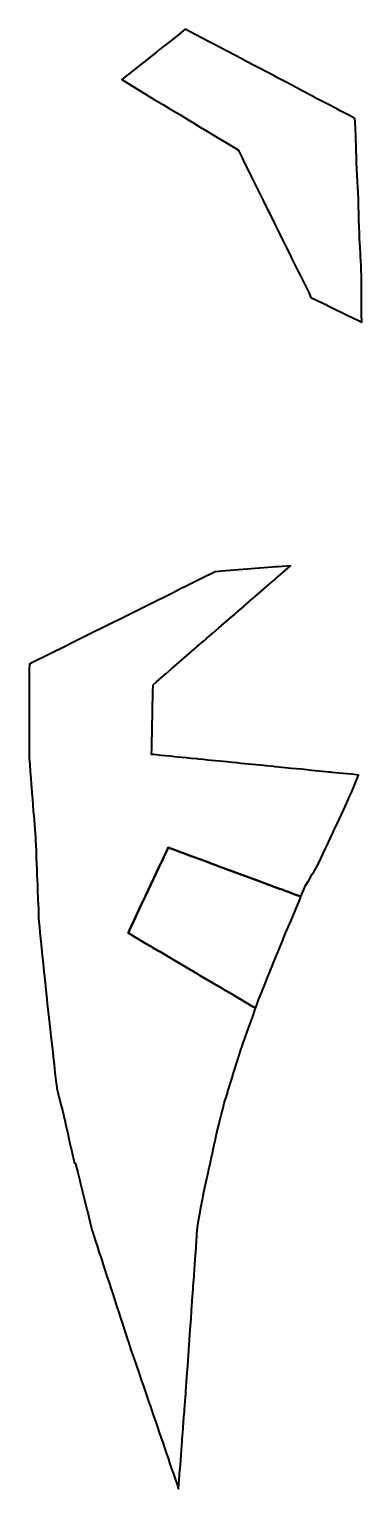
# Model space of a CAD drawing. Header units: metres. Extents: x 808112 to 808175, y 9157112 to 9157386.
import ezdxf

# ---------------------------------------------------------------- set-up
doc = ezdxf.new("R2010")
doc.units = ezdxf.units.M
doc.header["$MEASUREMENT"] = 0
doc.layers.add('2788-21214', color=1, linetype='Continuous')

msp = doc.modelspace()

# ---------------------------------------------------------------- linework, layer by layer
at = {"layer": '2788-21214', "color": 5, "lineweight": 40, "true_color": 0x0000ff}
msp.add_lwpolyline([(808112.38, 9157265.73), (808112.38, 9157265.02), (808112.38, 9157263.64), (808112.38, 9157261.26), (808112.38, 9157260.73), (808112.39, 9157258.98), (808112.39, 9157258.21), (808112.39, 9157255.01), (808112.39, 9157254.26), (808112.39, 9157254.24), (808112.39, 9157253.29), (808112.39, 9157250.82), (808112.39, 9157249.05), (808112.42, 9157248.65), (808112.49, 9157247.79), (808112.58, 9157246.62), (808112.68, 9157245.33), (808112.76, 9157244.33), (808112.89, 9157242.68), (808112.94, 9157242.02), (808112.98, 9157241.53), (808113.16, 9157239.19), (808113.23, 9157238.3), (808113.36, 9157236.71), (808113.49, 9157235.01), (808113.55, 9157234.3), (808113.59, 9157233.75), (808113.67, 9157231.78), (808113.69, 9157231.12), (808113.72, 9157230.43), (808113.81, 9157228.13), (808113.84, 9157227.3), (808113.92, 9157225.39), (808113.96, 9157224.44), (808114.03, 9157222.65), (808114.06, 9157221.78), (808114.1, 9157220.83), (808114.16, 9157219.24), (808114.19, 9157218.56), (808114.3, 9157217.46), (808114.41, 9157216.46), (808114.63, 9157214.25), (808114.84, 9157212.2), (808115, 9157210.62), (808115.15, 9157209.21), (808115.25, 9157208.18), (808115.37, 9157207.07), (808115.56, 9157205.13), (808115.68, 9157204.04), (808115.78, 9157203.06), (808115.82, 9157202.63), (808115.95, 9157201.53), (808116.07, 9157200.46), (808116.19, 9157199.4), (808116.31, 9157198.28), (808116.45, 9157197.07), (808116.58, 9157195.97), (808116.73, 9157194.58), (808116.89, 9157193.19), (808117.05, 9157191.76), (808117.22, 9157190.24), (808117.39, 9157188.72), (808117.54, 9157187.42), (808117.57, 9157187.32), (808117.97, 9157185.7), (808118.33, 9157184.26), (808118.66, 9157182.92), (808118.97, 9157181.68), (808119.04, 9157181.36), (808119.27, 9157180.34), (808119.6, 9157178.84), (808119.82, 9157177.84), (808120.15, 9157176.4), (808120.29, 9157175.78), (808120.44, 9157175.11), (808120.74, 9157173.76), (808120.83, 9157173.35), (808121.05, 9157173.29), (808121.08, 9157173.16), (808121.49, 9157171.53), (808121.87, 9157169.99), (808122.01, 9157169.42), (808122.58, 9157167.15), (808122.72, 9157166.58), (808123.26, 9157164.4), (808123.42, 9157163.75), (808123.57, 9157163.15), (808124.03, 9157161.3), (808124.22, 9157160.52), (808124.24, 9157160.46), (808124.83, 9157158.66), (808125.11, 9157157.77), (808125.53, 9157156.49), (808125.85, 9157155.5), (808126.26, 9157154.25), (808126.64, 9157153.08), (808126.97, 9157152.06), (808127.35, 9157150.88), (808127.68, 9157149.87), (808128.1, 9157148.57), (808128.44, 9157147.53), (808128.83, 9157146.33), (808129.1, 9157145.49), (808129.5, 9157144.27), (808129.91, 9157143), (808130.35, 9157141.63), (808130.75, 9157140.4), (808130.98, 9157139.71), (808131.19, 9157139.08), (808131.58, 9157137.94), (808131.92, 9157136.95), (808132.37, 9157135.65), (808132.98, 9157133.87), (808133.38, 9157132.7), (808133.8, 9157131.48), (808134.05, 9157130.75), (808134.44, 9157129.6), (808134.71, 9157128.83), (808135.1, 9157127.68), (808135.38, 9157126.85), (808135.77, 9157125.72), (808136.04, 9157124.92), (808136.43, 9157123.8), (808136.7, 9157123), (808137.13, 9157121.75), (808137.41, 9157120.94), (808137.82, 9157119.73), (808138.07, 9157119.02), (808138.48, 9157117.82), (808138.7, 9157117.16), (808139.09, 9157116.03), (808139.42, 9157115.05), (808139.8, 9157113.96), (808140.11, 9157113.06), (808140.38, 9157112.26), (808140.46, 9157113.29), (808140.51, 9157113.97), (808140.65, 9157115.8), (808140.66, 9157115.98), (808140.72, 9157116.74), (808140.79, 9157117.73), (808140.85, 9157118.48), (808140.94, 9157119.64), (808141.05, 9157121.15), (808141.08, 9157121.56), (808141.24, 9157123.56), (808141.24, 9157123.66), (808141.25, 9157123.72), (808141.4, 9157125.7), (808141.48, 9157126.76), (808141.5, 9157127.12), (808141.56, 9157127.84), (808141.68, 9157129.49), (808141.72, 9157129.96), (808141.77, 9157130.63), (808141.82, 9157131.28), (808141.89, 9157132.4), (808141.95, 9157133.12), (808142.01, 9157134.06), (808142.1, 9157135.25), (808142.17, 9157136.37), (808142.24, 9157137.26), (808142.3, 9157138.19), (808142.39, 9157139.39), (808142.43, 9157140.03), (808142.52, 9157141.32), (808142.63, 9157142.78), (808142.67, 9157143.43), (808142.72, 9157144.08), (808142.83, 9157145.6), (808143.02, 9157148.38), (808143.05, 9157148.84), (808143.21, 9157151.03), (808143.22, 9157151.19), (808143.23, 9157151.31), (808143.37, 9157153.26), (808143.51, 9157155.29), (808143.51, 9157155.32), (808143.55, 9157155.93), (808143.66, 9157157.46), (808143.68, 9157157.65), (808143.82, 9157159.73), (808143.84, 9157159.98), (808143.89, 9157160.68), (808144.01, 9157161.76), (808144.02, 9157161.8), (808144.32, 9157163.44), (808144.43, 9157164.07), (808144.59, 9157164.96), (808144.86, 9157166.46), (808145.04, 9157167.46), (808145.06, 9157167.57), (808145.32, 9157168.72), (808145.69, 9157170.38), (808145.85, 9157171.14), (808146.15, 9157172.48), (808146.23, 9157172.84), (808146.3, 9157173.14), (808146.64, 9157174.71), (808146.67, 9157174.81), (808146.89, 9157175.84), (808147.21, 9157177.25), (808147.25, 9157177.43), (808147.53, 9157178.73), (808147.62, 9157179.12), (808147.65, 9157179.26), (808148, 9157180.67), (808148.09, 9157181.03), (808148.4, 9157182.28), (808148.68, 9157183.41), (808148.74, 9157183.64), (808148.96, 9157184.53), (808149.08, 9157184.92), (808149.28, 9157185.58), (808149.6, 9157186.6), (808149.64, 9157186.75), (808150.42, 9157189.27), (808150.53, 9157189.63), (808150.58, 9157189.79), (808151.41, 9157192.47), (808152.04, 9157194.49), (808152.08, 9157194.62), (808152.22, 9157195.01), (808152.58, 9157196.02), (808152.73, 9157196.42), (808152.87, 9157196.82), (808153.38, 9157198.23), (808154.1, 9157200.24), (808154.22, 9157200.58), (808154.84, 9157202.29), (808154.54, 9157202.47), (808154.14, 9157202.7), (808153.65, 9157202.99), (808152.35, 9157203.76), (808152.33, 9157203.77), (808151.77, 9157204.1), (808149.97, 9157205.16), (808149.07, 9157205.69), (808148.29, 9157206.15), (808147.36, 9157206.7), (808146.46, 9157207.23), (808144.4, 9157208.44), (808143.63, 9157208.9), (808143.4, 9157209.03), (808139.26, 9157211.47), (808136.86, 9157212.89), (808136.84, 9157212.9), (808136.82, 9157212.91), (808136.56, 9157213.07), (808135.52, 9157213.68), (808135.04, 9157213.96), (808135, 9157213.99), (808134.34, 9157214.37), (808133.38, 9157214.94), (808133.09, 9157215.11), (808131.42, 9157216.09), (808130.94, 9157216.38), (808130.98, 9157216.47), (808131.39, 9157217.35), (808131.63, 9157217.87), (808131.99, 9157218.63), (808132.34, 9157219.37), (808133.03, 9157220.83), (808133.34, 9157221.51), (808134.17, 9157223.28), (808134.21, 9157223.35), (808135.63, 9157226.38), (808135.82, 9157226.78), (808137.03, 9157229.36), (808137.1, 9157229.5), (808137.24, 9157229.8), (808137.62, 9157230.62), (808138.1, 9157231.63), (808138.36, 9157232.19), (808138.44, 9157232.37), (808139.81, 9157231.87), (808140.76, 9157231.52), (808141.17, 9157231.37), (808141.17, 9157231.37), (808142.26, 9157230.97), (808145.24, 9157229.87), (808146.68, 9157229.34), (808148.47, 9157228.68), (808150.08, 9157228.09), (808152.23, 9157227.3), (808154.5, 9157226.46), (808159.34, 9157224.68), (808159.81, 9157224.5), (808160.37, 9157224.3), (808161.11, 9157224.03), (808162.2, 9157223.62), (808163.15, 9157223.28), (808163.34, 9157223.21), (808163.89, 9157224.53), (808164.21, 9157225.29), (808164.73, 9157226.15), (808164.84, 9157226.33), (808165.46, 9157227.38), (808165.56, 9157227.55), (808165.67, 9157227.73), (808166.51, 9157229.14), (808166.53, 9157229.18), (808166.64, 9157229.39), (808167.95, 9157232.19), (808168.06, 9157232.45), (808168.19, 9157232.71), (808169.26, 9157235.01), (808169.31, 9157235.1), (808169.46, 9157235.43), (808169.71, 9157235.97), (808170.56, 9157237.78), (808171.3, 9157239.37), (808171.63, 9157240.06), (808171.95, 9157240.76), (808172.01, 9157240.89), (808172.46, 9157241.96), (808172.78, 9157242.72), (808173.47, 9157244.38), (808174.13, 9157245.97), (808173.32, 9157246.05), (808172.06, 9157246.18), (808170.44, 9157246.34), (808169.18, 9157246.46), (808168.88, 9157246.49), (808168.8, 9157246.5), (808168.55, 9157246.52), (808166.68, 9157246.71), (808165.32, 9157246.85), (808164.42, 9157246.93), (808163.96, 9157246.98), (808163.41, 9157247.04), (808161.55, 9157247.22), (808158.58, 9157247.52), (808158.24, 9157247.55), (808158.15, 9157247.56), (808156.79, 9157247.69), (808156.3, 9157247.74), (808155.67, 9157247.81), (808152.08, 9157248.16), (808151.35, 9157248.24), (808150.51, 9157248.32), (808149.51, 9157248.42), (808148.08, 9157248.56), (808145.84, 9157248.78), (808145.09, 9157248.86), (808144.12, 9157248.95), (808143.86, 9157248.98), (808142.73, 9157249.09), (808141.87, 9157249.18), (808140.19, 9157249.34), (808138.72, 9157249.49), (808137.12, 9157249.65), (808135.74, 9157249.79), (808135.33, 9157249.83), (808135.36, 9157251.04), (808135.36, 9157251.18), (808135.44, 9157255.02), (808135.46, 9157256.08), (808135.47, 9157256.37), (808135.47, 9157256.54), (808135.47, 9157256.81), (808135.52, 9157259), (808135.55, 9157260.47), (808135.56, 9157260.75), (808135.57, 9157261.49), (808135.6, 9157262.86), (808136.3, 9157263.47), (808137.57, 9157264.57), (808138, 9157264.94), (808139.09, 9157265.88), (808144.74, 9157270.77), (808145.23, 9157271.19), (808145.67, 9157271.58), (808146.88, 9157272.62), (808147.96, 9157273.56), (808148.94, 9157274.4), (808150.16, 9157275.46), (808150.17, 9157275.47), (808150.87, 9157276.07), (808151.46, 9157276.59), (808151.48, 9157276.6), (808151.53, 9157276.64), (808152.6, 9157277.57), (808152.61, 9157277.58), (808152.62, 9157277.59), (808153.05, 9157277.96), (808153.48, 9157278.33), (808153.71, 9157278.53), (808154.37, 9157279.1), (808154.44, 9157279.16), (808154.56, 9157279.27), (808154.75, 9157279.43), (808157.24, 9157281.58), (808157.68, 9157281.96), (808158.3, 9157282.5), (808158.64, 9157282.8), (808159.05, 9157283.15), (808159.44, 9157283.49), (808161.4, 9157285.18), (808159.04, 9157285), (808158.48, 9157284.95), (808157.96, 9157284.91), (808149.25, 9157284.22), (808147.28, 9157284.06), (808144.59, 9157282.72), (808144.52, 9157282.69), (808144.43, 9157282.64), (808144.34, 9157282.6), (808143.94, 9157282.4), (808143.58, 9157282.22), (808142.08, 9157281.47), (808140.65, 9157280.76), (808140.2, 9157280.54), (808138.99, 9157279.94), (808138.36, 9157279.63), (808135.68, 9157278.29), (808134.43, 9157277.67), (808129.45, 9157275.19), (808127.87, 9157274.41), (808122.8, 9157271.89), (808121.45, 9157271.21), (808118.28, 9157269.64), (808117.29, 9157269.15), (808116.05, 9157268.53), (808112.77, 9157266.9), (808112.43, 9157266.73)], close=True, dxfattribs=at)
at = {"layer": '2788-21214', "color": 132, "lineweight": 40, "true_color": 0x00cccc}
msp.add_lwpolyline([(808130.94, 9157216.38), (808131.42, 9157216.09), (808133.09, 9157215.11), (808133.38, 9157214.94), (808134.34, 9157214.37), (808135, 9157213.99), (808135.04, 9157213.96), (808135.52, 9157213.68), (808136.56, 9157213.07), (808136.82, 9157212.91), (808136.84, 9157212.9), (808136.86, 9157212.89), (808139.26, 9157211.47), (808143.4, 9157209.03), (808143.63, 9157208.9), (808144.4, 9157208.44), (808146.46, 9157207.23), (808147.36, 9157206.7), (808148.29, 9157206.15), (808149.07, 9157205.69), (808149.97, 9157205.16), (808151.77, 9157204.1), (808152.33, 9157203.77), (808152.35, 9157203.76), (808153.65, 9157202.99), (808154.14, 9157202.7), (808154.54, 9157202.47), (808154.84, 9157202.29), (808154.92, 9157202.52), (808155, 9157202.75), (808155.39, 9157203.83), (808155.82, 9157204.9), (808155.85, 9157204.97), (808156.13, 9157205.69), (808156.55, 9157206.74), (808157.07, 9157208.03), (808157.08, 9157208.06), (808157.48, 9157209.08), (808158.04, 9157210.48), (808158.06, 9157210.52), (808158.43, 9157211.44), (808158.72, 9157212.19), (808159.04, 9157212.94), (808159.97, 9157215.16), (808159.99, 9157215.22), (808160.4, 9157216.2), (808161.47, 9157218.74), (808162.99, 9157222.37), (808163.16, 9157222.78), (808163.34, 9157223.21), (808163.15, 9157223.28), (808162.2, 9157223.62), (808161.11, 9157224.03), (808160.37, 9157224.3), (808159.81, 9157224.5), (808159.34, 9157224.68), (808154.5, 9157226.46), (808152.23, 9157227.3), (808150.08, 9157228.09), (808148.47, 9157228.68), (808146.68, 9157229.34), (808145.24, 9157229.87), (808142.26, 9157230.97), (808141.17, 9157231.37), (808141.17, 9157231.37), (808140.76, 9157231.52), (808139.81, 9157231.87), (808138.44, 9157232.37), (808138.36, 9157232.19), (808138.1, 9157231.63), (808137.62, 9157230.62), (808137.24, 9157229.8), (808137.1, 9157229.5), (808137.03, 9157229.36), (808135.82, 9157226.78), (808135.63, 9157226.38), (808134.21, 9157223.35), (808134.17, 9157223.28), (808133.34, 9157221.51), (808133.03, 9157220.83), (808132.34, 9157219.37), (808131.99, 9157218.63), (808131.63, 9157217.87), (808131.39, 9157217.35), (808130.98, 9157216.47)], close=True, dxfattribs=at)
at = {"layer": '2788-21214', "color": 5, "lineweight": 40, "true_color": 0x0000ff}
msp.add_polyline3d([(808135.08, 9157380.44, 2000), (808129.76, 9157376.25, 2000), (808135.82, 9157372.54, 2000), (808137.59, 9157371.51, 2000), (808138.78, 9157370.79, 2796.74), (808140.62, 9157369.68, 2796.74), (808142.3, 9157368.66, 2796.74), (808143.09, 9157368.18, 2796.74), (808144.46, 9157367.36, 2796.74), (808145.65, 9157366.64, 2796.74), (808147.57, 9157365.48, 2796.74), (808149.03, 9157364.6, 2796.74), (808151.56, 9157363.07, 2796.74), (808152.11, 9157361.95, 2796.74), (808152.28, 9157361.6, 2796.74), (808152.52, 9157361.13, 2796.74), (808154.07, 9157357.99, 2796.74), (808154.84, 9157356.44, 2796.74), (808155.31, 9157355.48, 2796.74), (808155.76, 9157354.57, 2796.74), (808156.31, 9157353.45, 2796.74), (808156.95, 9157352.15, 2796.74), (808157.29, 9157351.46, 2796.74), (808157.62, 9157350.8, 2796.74), (808158.29, 9157349.45, 2796.74), (808158.49, 9157349.04, 2796.74), (808159.18, 9157347.65, 2796.74), (808159.95, 9157346.09, 2796.74), (808160.08, 9157345.83, 2796.74), (808160.2, 9157345.59, 2796.74), (808160.56, 9157344.85, 2796.74), (808161.22, 9157343.52, 2796.74), (808161.63, 9157342.69, 2796.74), (808162.13, 9157341.69, 2796.74), (808162.82, 9157340.29, 2796.74), (808163.16, 9157339.6, 2796.74), (808164.78, 9157336.33, 2796.74), (808165.21, 9157335.45, 2796.74), (808167.43, 9157334.36, 2796.74), (808167.99, 9157334.09, 2796.74), (808168.16, 9157334, 2796.74), (808168.32, 9157333.93, 2796.74), (808168.45, 9157333.87, 2796.74), (808168.95, 9157333.62, 2796.74), (808172.09, 9157332.08, 2796.74), (808173.99, 9157331.15, 2796.74), (808174.74, 9157330.78, 2796.74), (808174.7, 9157332.25, 2796.74), (808174.7, 9157332.36, 2796.74), (808174.7, 9157334.31, 2796.74), (808174.7, 9157334.58, 2796.74), (808174.71, 9157336.6, 2796.74), (808174.71, 9157337.69, 2796.74), (808174.68, 9157338.69, 2796.74), (808174.67, 9157338.93, 2796.74), (808174.61, 9157341.14, 2796.74), (808174.54, 9157342.4, 2796.74), (808174.51, 9157343, 2796.74), (808174.49, 9157343.51, 2796.74), (808174.42, 9157344.91, 2796.74), (808174.39, 9157345.49, 2796.74), (808174.33, 9157346.68, 2796.74), (808174.3, 9157347.32, 2796.74), (808174.29, 9157347.5, 2796.74), (808174.21, 9157349.93, 2796.74), (808174.18, 9157351.06, 2796.74), (808174.17, 9157351.2, 2796.74), (808174.13, 9157352.48, 2796.74), (808174.09, 9157353.96, 2796.74), (808174.06, 9157354.96, 2796.74), (808173.99, 9157356.31, 2796.74), (808173.96, 9157356.88, 2796.74), (808173.94, 9157357.16, 2796.74), (808173.89, 9157358.25, 2796.74), (808173.77, 9157360.66, 2796.74), (808173.76, 9157360.92, 2796.74), (808173.74, 9157361.32, 2796.74), (808173.61, 9157365.43, 2796.74), (808173.6, 9157365.79, 2796.74), (808173.54, 9157366.92, 2796.74), (808173.47, 9157368.33, 2796.74), (808173.44, 9157368.95, 2796.74), (808173.24, 9157369.06, 2796.74), (808172.05, 9157369.68, 2796.74), (808170.69, 9157370.4, 2796.74), (808170.05, 9157370.74, 2796.74), (808168.4, 9157371.61, 2796.74), (808167.99, 9157371.82, 2796.74), (808166.27, 9157372.73, 2796.74), (808165.88, 9157372.93, 2796.74), (808164.76, 9157373.52, 2796.74), (808163.96, 9157373.94, 2796.74), (808162.42, 9157374.75, 2796.74), (808160.56, 9157375.73, 2796.74), (808160.56, 9157375.73, 2796.74), (808159.03, 9157376.54, 2796.74), (808158.41, 9157376.86, 2796.74), (808155.31, 9157378.49, 2796.74), (808154.41, 9157378.97, 2796.74), (808153.1, 9157379.66, 2796.74), (808152.13, 9157380.17, 2796.74), (808151.03, 9157380.74, 2796.74), (808149.49, 9157381.56, 2796.74), (808147.81, 9157382.44, 2796.74), (808147.25, 9157382.73, 2796.74), (808146.27, 9157383.24, 2000), (808144.69, 9157384.07, 2000), (808141.64, 9157385.68, 2000), (808140.49, 9157384.75, 2000), (808138.87, 9157383.46, 2000), (808137.61, 9157382.48, 2000), (808136.84, 9157381.87, 2000), (808136.22, 9157381.38, 2000)], close=True, dxfattribs=at)

doc.saveas('drawing.dxf')
